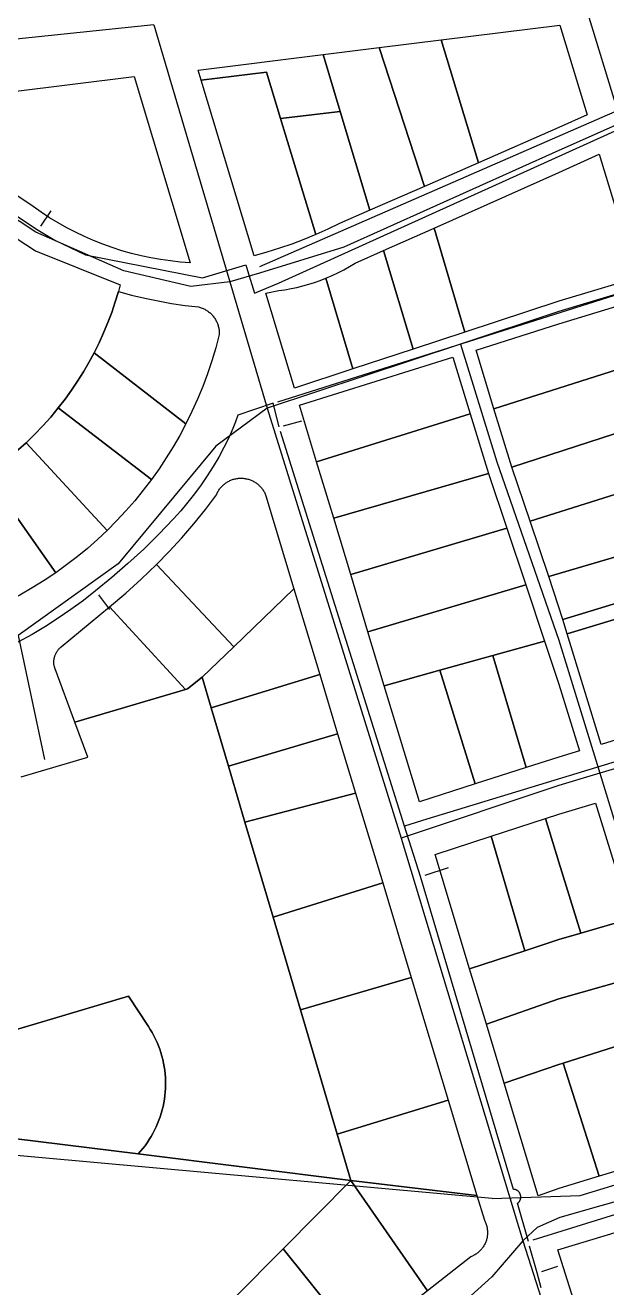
# Model space of a CAD drawing. Extents: x 1876309 to 1899261, y 443723 to 466661.
# Drawn here: x 1886460 to 1887048, y 455393 to 456670 of the extents above; entities that cross this region are included whole.
import ezdxf

# ---------------------------------------------------------------- set-up
doc = ezdxf.new("R2010")
doc.units = 0
doc.header["$MEASUREMENT"] = 0
for name, color, linetype in [('Parcels', 31, 'Continuous'), ('Roads', 7, 'Continuous'), ('Waterlines', 5, 'Continuous')]:
    doc.layers.add(name, color=color, linetype=linetype)

msp = doc.modelspace()

# ---------------------------------------------------------------- linework, layer by layer
at = {"layer": 'Parcels'}
for points in [[(1886880.9, 456655.5), (1887001, 456670.4), (1887028.7, 456579.8), (1887000, 456566.9), (1886918.6, 456531.3), (1886880.9, 456655.5)], [(1886864, 456507.3), (1886818.2, 456647.8), (1886880.9, 456655.5), (1886918.6, 456531.3), (1886864, 456507.3)], [(1886638.1, 456614.8), (1886635, 456625.1), (1886761.3, 456640.7), (1886778.7, 456583.2), (1886718.2, 456576.2), (1886704, 456622.8), (1886638.1, 456614.8)], [(1886808.8, 456483.2), (1886778.7, 456583.2), (1886761.3, 456640.7), (1886818.2, 456647.8), (1886864, 456507.3), (1886808.8, 456483.2)], [(1886570.2, 456618.7), (1886626.9, 456430), (1886616.8, 456430.8), (1886606.8, 456431.9), (1886596.8, 456433.3), (1886586.9, 456435.1), (1886577.1, 456437.2), (1886567.3, 456439.6), (1886557.6, 456442.3), (1886548, 456445.4), (1886538.5, 456448.8), (1886529.1, 456452.5), (1886519.9, 456456.5), (1886510.8, 456460.9), (1886501.9, 456465.5), (1886493.1, 456470.4), (1886484.4, 456475.7), (1886476, 456481.2), (1886467.8, 456486.9), (1886317.3, 456587.3), (1886570.2, 456618.7)], [(1886754.1, 456458.6), (1886741.9, 456453.6), (1886729.6, 456449), (1886717.1, 456444.7), (1886704.4, 456440.8), (1886691.7, 456437.2), (1886638.1, 456614.8), (1886704, 456622.8), (1886718.2, 456576.2), (1886754.1, 456458.6)], [(1886808.8, 456483.2), (1886778, 456469.7), (1886766.1, 456464), (1886754.1, 456458.6), (1886718.2, 456576.2), (1886778.7, 456583.2), (1886808.8, 456483.2)], [(1886904.9, 456359.9), (1886873.7, 456465.2), (1887000, 456521.3), (1887040.8, 456540), (1887078.9, 456414.9), (1887000, 456391.2), (1886904.9, 456359.9)], [(1886873.7, 456465.2), (1886904.9, 456359.9), (1886852.5, 456342.6), (1886822.4, 456442.4), (1886873.7, 456465.2)], [(1886791.6, 456322.6), (1886764.2, 456414.5), (1886770.4, 456417.1), (1886776.4, 456419.9), (1886782.3, 456423), (1886788.1, 456426.3), (1886793.8, 456429.7), (1886822.4, 456442.4), (1886852.5, 456342.6), (1886791.6, 456322.6)], [(1886791.6, 456322.6), (1886732.3, 456303.1), (1886703.3, 456399.2), (1886716.7, 456401.9), (1886722.8, 456402.8), (1886728.9, 456403.9), (1886734.9, 456405.2), (1886740.9, 456406.6), (1886746.8, 456408.3), (1886752.7, 456410.2), (1886758.5, 456412.2), (1886764.2, 456414.5), (1886791.6, 456322.6)], [(1886529.6, 456339.1), (1886534.6, 456349.1), (1886539.2, 456359.2), (1886543.4, 456369.5), (1886547.4, 456379.9), (1886550.9, 456390.4), (1886554.2, 456401), (1886567.5, 456397.4), (1886580.9, 456394.2), (1886594.4, 456391.4), (1886608, 456389), (1886621.7, 456387), (1886635.4, 456385.4), (1886636.3, 456385.2), (1886637.2, 456384.9), (1886638.1, 456384.6), (1886639, 456384.2), (1886639.9, 456383.9), (1886640.7, 456383.5), (1886641.6, 456383), (1886642.4, 456382.6), (1886643.2, 456382.1), (1886644, 456381.6), (1886644.8, 456381.1), (1886645.5, 456380.5), (1886646.3, 456379.9), (1886647, 456379.3), (1886647.7, 456378.6), (1886648.4, 456378), (1886649, 456377.3), (1886649.6, 456376.6), (1886650.2, 456375.9), (1886650.8, 456375.1), (1886651.4, 456374.3), (1886651.9, 456373.6), (1886652.4, 456372.8), (1886652.9, 456371.9), (1886653.3, 456371.1), (1886653.7, 456370.2), (1886654.1, 456369.4), (1886654.4, 456368.5), (1886654.8, 456367.6), (1886655.1, 456366.7), (1886655.3, 456365.8), (1886655.6, 456364.9), (1886655.8, 456364), (1886655.9, 456363.1), (1886656.1, 456362.1), (1886656.2, 456361.2), (1886656.2, 456360.2), (1886656.3, 456359.3), (1886656.3, 456358.3), (1886656.3, 456357.4), (1886652.8, 456344.1), (1886648.8, 456330.8), (1886644.4, 456317.7), (1886639.6, 456304.8), (1886634.3, 456292), (1886628.6, 456279.5), (1886622.5, 456267.1), (1886529.6, 456339.1)], [(1887103, 456336), (1886934.3, 456282.3), (1886916.2, 456341.7), (1887000, 456368.4), (1887085.2, 456394.4), (1887103, 456336)], [(1886622.5, 456267.1), (1886616.3, 456255.4), (1886609.7, 456243.9), (1886602.7, 456232.6), (1886595.4, 456221.6), (1886587.7, 456210.8), (1886493.4, 456283.3), (1886500.2, 456292.1), (1886506.7, 456301.1), (1886512.9, 456310.3), (1886518.8, 456319.7), (1886524.4, 456329.3), (1886529.6, 456339.1), (1886622.5, 456267.1)], [(1886910.2, 456277.2), (1886754.8, 456228.7), (1886737.5, 456286.1), (1886892.7, 456334.4), (1886910.2, 456277.2)], [(1887120.7, 456278), (1886952.5, 456223.4), (1886934.3, 456282.3), (1887103, 456336), (1887120.7, 456278)], [(1886587.7, 456210.8), (1886579.4, 456199.9), (1886570.7, 456189.3), (1886561.7, 456179), (1886552.4, 456168.9), (1886542.7, 456159.2), (1886460.8, 456248), (1886469.4, 456256.4), (1886477.7, 456265.1), (1886485.7, 456274), (1886493.4, 456283.3), (1886587.7, 456210.8)], [(1886928.9, 456216.7), (1886772.1, 456171.5), (1886754.8, 456228.7), (1886910.2, 456277.2), (1886928.9, 456216.7)], [(1887120.7, 456278), (1887137.9, 456221.4), (1886970.9, 456168.7), (1886952.5, 456223.4), (1887120.7, 456278)], [(1886420.6, 456215.7), (1886429, 456221.7), (1886437.3, 456227.9), (1886445.3, 456234.4), (1886453.2, 456241.1), (1886460.8, 456248), (1886542.7, 456159.2), (1886532.9, 456150), (1886522.8, 456141.1), (1886512.4, 456132.6), (1886501.8, 456124.4), (1886490.9, 456116.5), (1886420.6, 456215.7)], [(1886772.1, 456171.5), (1886928.9, 456216.7), (1886947.3, 456161.4), (1886789.3, 456114.5), (1886772.1, 456171.5)], [(1887137.9, 456221.4), (1887156.2, 456161.5), (1886989.8, 456112.6), (1886970.9, 456168.7), (1887137.9, 456221.4)], [(1886490.9, 456116.5), (1886479, 456108.6), (1886466.8, 456101), (1886454.5, 456093.9), (1886441.8, 456087.2), (1886429, 456081), (1886376.9, 456190.4), (1886385.9, 456194.9), (1886394.8, 456199.7), (1886403.6, 456204.8), (1886412.2, 456210.1), (1886420.6, 456215.7), (1886490.9, 456116.5)], [(1886592.8, 456124.7), (1886605.7, 456138), (1886618.3, 456151.8), (1886630.5, 456165.9), (1886642.2, 456180.4), (1886653.4, 456195.2), (1886653.8, 456196.1), (1886654.2, 456196.9), (1886654.6, 456197.7), (1886655, 456198.5), (1886655.5, 456199.3), (1886656, 456200.1), (1886656.5, 456200.9), (1886657, 456201.6), (1886657.6, 456202.4), (1886658.2, 456203.1), (1886658.8, 456203.7), (1886659.5, 456204.4), (1886660.2, 456205), (1886660.8, 456205.7), (1886661.6, 456206.2), (1886662.3, 456206.8), (1886663, 456207.4), (1886663.8, 456207.9), (1886664.6, 456208.4), (1886665.4, 456208.8), (1886666.2, 456209.2), (1886667, 456209.6), (1886667.9, 456210), (1886668.7, 456210.4), (1886669.6, 456210.7), (1886670.5, 456211), (1886671.4, 456211.2), (1886672.3, 456211.4), (1886673.2, 456211.6), (1886674.1, 456211.8), (1886675, 456211.9), (1886675.9, 456212), (1886676.9, 456212.1), (1886677.8, 456212.1), (1886678.7, 456212.1), (1886679.6, 456212.1), (1886680.5, 456212), (1886681.5, 456211.9), (1886682.4, 456211.8), (1886683.3, 456211.6), (1886684.2, 456211.4), (1886685.1, 456211.2), (1886686, 456211), (1886686.9, 456210.7), (1886687.7, 456210.4), (1886688.6, 456210), (1886689.4, 456209.7), (1886690.3, 456209.3), (1886691.1, 456208.8), (1886691.9, 456208.4), (1886692.7, 456207.9), (1886693.5, 456207.4), (1886694.2, 456206.8), (1886694.9, 456206.3), (1886695.6, 456205.7), (1886696.3, 456205.1), (1886697, 456204.4), (1886697.7, 456203.8), (1886698.3, 456203.1), (1886698.9, 456202.4), (1886699.5, 456201.7), (1886700, 456200.9), (1886700.5, 456200.2), (1886701, 456199.4), (1886701.5, 456198.6), (1886701.9, 456197.8), (1886702.3, 456196.9), (1886702.7, 456196.1), (1886703.1, 456195.2), (1886703.4, 456194.4), (1886731.8, 456100.2), (1886670.9, 456041.5), (1886592.8, 456124.7)], [(1886966.4, 456104.2), (1886806.8, 456056.7), (1886789.3, 456114.5), (1886947.3, 456161.4), (1886966.4, 456104.2)], [(1887156.2, 456161.5), (1887169.1, 456119.3), (1887004.1, 456069.2), (1886989.8, 456112.6), (1887156.2, 456161.5)], [(1886545.2, 456082.1), (1886561.6, 456095.7), (1886577.4, 456109.9), (1886592.8, 456124.7), (1886670.9, 456041.5), (1886638.9, 456010.6), (1886624.3, 455998.9), (1886622, 455998.2), (1886545.2, 456082.1)], [(1887169.1, 456119.3), (1887184.7, 456068), (1887071.6, 456034.7), (1887060.7, 456070.6), (1887008.5, 456054.7), (1887004.1, 456069.2), (1887169.1, 456119.3)], [(1886985.4, 456047.3), (1886933, 456032.7), (1886879.5, 456017.8), (1886823.3, 456002), (1886806.8, 456056.7), (1886966.4, 456104.2), (1886985.4, 456047.3)], [(1886758, 456013.3), (1886648, 455979.9), (1886638.9, 456010.6), (1886670.9, 456041.5), (1886731.8, 456100.2), (1886758, 456013.3)], [(1886622, 455998.2), (1886510.1, 455965.1), (1886490.2, 456019.1), (1886489.9, 456019.7), (1886489.7, 456020.4), (1886489.5, 456021), (1886489.4, 456021.7), (1886489.2, 456022.4), (1886489.1, 456023), (1886489, 456023.7), (1886489, 456024.4), (1886488.9, 456025.1), (1886488.9, 456025.8), (1886488.9, 456026.4), (1886488.9, 456027.1), (1886489, 456027.8), (1886489.1, 456028.5), (1886489.2, 456029.2), (1886489.3, 456029.8), (1886489.4, 456030.5), (1886489.6, 456031.2), (1886489.8, 456031.8), (1886490, 456032.5), (1886490.2, 456033.1), (1886490.5, 456033.8), (1886490.8, 456034.4), (1886491.1, 456035), (1886491.4, 456035.6), (1886491.7, 456036.2), (1886492.1, 456036.8), (1886492.5, 456037.3), (1886492.9, 456037.9), (1886493.3, 456038.4), (1886493.7, 456039), (1886494.2, 456039.5), (1886494.6, 456040), (1886495.1, 456040.5), (1886495.6, 456040.9), (1886496.1, 456041.4), (1886545.2, 456082.1), (1886622, 455998.2)], [(1887094.7, 455958.7), (1887042.7, 455942.8), (1887008.5, 456054.7), (1887060.7, 456070.6), (1887071.6, 456034.7), (1887094.7, 455958.7)], [(1886933, 456032.7), (1886985.4, 456047.3), (1887000, 456003.7), (1887020.8, 455936.2), (1887000, 455929.8), (1886966.9, 455919.2), (1886933, 456032.7)], [(1886879.5, 456017.8), (1886933, 456032.7), (1886966.9, 455919.2), (1886915.3, 455902.7), (1886879.5, 456017.8)], [(1886776.1, 455953.4), (1886665.5, 455920.7), (1886648, 455979.9), (1886758, 456013.3), (1886776.1, 455953.4)], [(1886879.5, 456017.8), (1886915.3, 455902.7), (1886858.8, 455884.5), (1886823.3, 456002), (1886879.5, 456017.8)], [(1886794.2, 455893.5), (1886682.3, 455864.1), (1886665.5, 455920.7), (1886776.1, 455953.4), (1886794.2, 455893.5)], [(1886821.7, 455802.6), (1886710.7, 455767.9), (1886682.3, 455864.1), (1886794.2, 455893.5), (1886821.7, 455802.6)], [(1887073.2, 455766.6), (1887022.1, 455751.6), (1887000, 455823.7), (1886986.5, 455867.7), (1887000, 455872.1), (1887037.1, 455883.3), (1887073.2, 455766.6)], [(1886931.5, 455849.8), (1886986.5, 455867.7), (1887000, 455823.7), (1887022.1, 455751.6), (1887000, 455745.2), (1886965.4, 455733.9), (1886931.5, 455849.8)], [(1886965.4, 455733.9), (1886909.7, 455715.8), (1886874.8, 455831.4), (1886931.5, 455849.8), (1886965.4, 455733.9)], [(1886850.5, 455707), (1886738.5, 455674), (1886710.7, 455767.9), (1886821.7, 455802.6), (1886850.5, 455707)], [(1887073.2, 455766.6), (1887090.3, 455711), (1887000, 455685.2), (1886926.7, 455659.7), (1886909.7, 455715.8), (1886965.4, 455733.9), (1887000, 455745.2), (1887022.1, 455751.6), (1887073.2, 455766.6)], [(1886888.1, 455582.6), (1886775.7, 455548.2), (1886738.5, 455674), (1886850.5, 455707), (1886888.1, 455582.6)], [(1887108.2, 455653.1), (1887056.3, 455636.6), (1887004.4, 455620.1), (1887000, 455618.8), (1886944.7, 455600), (1886926.7, 455659.7), (1887000, 455685.2), (1887090.3, 455711), (1887108.2, 455653.1)], [(1887040.9, 455505.7), (1887004.4, 455620.1), (1887056.3, 455636.6), (1887092.5, 455521.4), (1887040.9, 455505.7)], [(1887004.4, 455620.1), (1887040.9, 455505.7), (1887000, 455493.2), (1886979.2, 455485.9), (1886944.7, 455600), (1887000, 455618.8), (1887004.4, 455620.1)], [(1886888.1, 455582.6), (1886917.1, 455486.4), (1886789.6, 455501.4), (1886775.7, 455548.2), (1886888.1, 455582.6)], [(1886428.8, 455414.5), (1886423.3, 455547.1), (1886574.2, 455528.3), (1886789.6, 455501.4), (1886720.9, 455432.3), (1886671, 455382.2), (1886667.2, 455381), (1886593.7, 455359.3), (1886520.5, 455337.7), (1886449.9, 455316.8), (1886428.8, 455414.5)], [(1886866.9, 455389.8), (1886829.7, 455360.6), (1886813.8, 455348.6), (1886797.6, 455337), (1886720.9, 455432.3), (1886789.6, 455501.4), (1886866.9, 455389.8)], [(1886789.6, 455501.4), (1886917.1, 455486.4), (1886924.6, 455461.3), (1886925, 455460.5), (1886925.4, 455459.7), (1886925.8, 455458.8), (1886926.1, 455458), (1886926.5, 455457.1), (1886926.7, 455456.3), (1886927, 455455.4), (1886927.2, 455454.5), (1886927.4, 455453.6), (1886927.5, 455452.7), (1886927.6, 455451.8), (1886927.7, 455450.9), (1886927.8, 455450), (1886927.8, 455449.1), (1886927.8, 455448.2), (1886927.8, 455447.2), (1886927.7, 455446.3), (1886927.6, 455445.4), (1886927.5, 455444.5), (1886927.3, 455443.6), (1886927.1, 455442.7), (1886926.9, 455441.9), (1886926.6, 455441), (1886926.3, 455440.1), (1886926, 455439.3), (1886925.7, 455438.4), (1886925.3, 455437.6), (1886924.9, 455436.8), (1886924.5, 455436), (1886924, 455435.2), (1886923.5, 455434.4), (1886923, 455433.6), (1886922.4, 455432.9), (1886921.9, 455432.2), (1886921.3, 455431.5), (1886920.7, 455430.8), (1886920, 455430.2), (1886919.4, 455429.5), (1886918.7, 455428.9), (1886918, 455428.4), (1886917.3, 455427.8), (1886916.5, 455427.3), (1886915.8, 455426.8), (1886915, 455426.3), (1886914.2, 455425.8), (1886913.4, 455425.4), (1886912.6, 455425), (1886911.7, 455424.6), (1886910.9, 455424.3), (1886866.9, 455389.8), (1886789.6, 455501.4)], [(1887107.1, 455463.9), (1887133.4, 455377.2), (1887034.1, 455319.9), (1886998.9, 455431.3), (1887107.1, 455463.9)], [(1886722.4, 455290.5), (1886667.2, 455381), (1886671, 455382.2), (1886720.9, 455432.3), (1886797.6, 455337), (1886784.6, 455328.2), (1886764.3, 455315), (1886743.5, 455302.5), (1886722.4, 455290.5)]]:
    msp.add_lwpolyline(points, close=True, dxfattribs=at)
for points in [[(1886344.7, 456524), (1886470.3, 456442.1), (1886556.1, 456407.6), (1886554.2, 456401), (1886550.9, 456390.4), (1886547.4, 456379.9), (1886543.4, 456369.5), (1886539.2, 456359.2), (1886534.6, 456349.1), (1886529.6, 456339.1), (1886524.4, 456329.3), (1886518.8, 456319.7), (1886512.9, 456310.3), (1886506.7, 456301.1), (1886500.2, 456292.1), (1886493.4, 456283.3), (1886485.7, 456274), (1886477.7, 456265.1), (1886469.4, 456256.4), (1886460.8, 456248), (1886453.2, 456241.1)], [(1886455.7, 455909.9), (1886523.1, 455929.8), (1886510.1, 455965.1), (1886622, 455998.2), (1886624.3, 455998.9), (1886638.9, 456010.6), (1886648, 455979.9), (1886665.5, 455920.7), (1886682.3, 455864.1), (1886710.7, 455767.9), (1886738.5, 455674), (1886775.7, 455548.2), (1886789.6, 455501.4), (1886789.6, 455501.4), (1886574.2, 455528.3), (1886576.6, 455531), (1886578.9, 455533.8), (1886581.2, 455536.7), (1886583.3, 455539.7), (1886585.4, 455542.8), (1886587.3, 455545.9), (1886589.1, 455549.1), (1886590.8, 455552.4), (1886592.4, 455555.7), (1886593.9, 455559), (1886595.2, 455562.4), (1886596.5, 455565.9), (1886597.6, 455569.4), (1886598.6, 455572.9), (1886599.4, 455576.5), (1886600.2, 455580.1), (1886600.8, 455583.7), (1886601.3, 455587.4), (1886601.6, 455591), (1886601.9, 455594.7), (1886602, 455598.4), (1886601.9, 455602), (1886601.8, 455605.7), (1886601.5, 455609.4), (1886601.1, 455613), (1886600.5, 455616.6), (1886599.9, 455620.3), (1886599.1, 455623.8), (1886598.2, 455627.4), (1886597.1, 455630.9), (1886596, 455634.4), (1886594.7, 455637.8), (1886593.3, 455641.2), (1886591.8, 455644.6), (1886590.1, 455647.9), (1886588.4, 455651.1), (1886586.5, 455654.3), (1886584.5, 455657.4), (1886564.4, 455687.9), (1886396.4, 455638.2)], [(1886396.4, 455638.2), (1886564.4, 455687.9), (1886584.5, 455657.4), (1886586.5, 455654.3), (1886588.4, 455651.1), (1886590.1, 455647.9), (1886591.8, 455644.6), (1886593.3, 455641.2), (1886594.7, 455637.8), (1886596, 455634.4), (1886597.1, 455630.9), (1886598.2, 455627.4), (1886599.1, 455623.8), (1886599.9, 455620.3), (1886600.5, 455616.6), (1886601.1, 455613), (1886601.5, 455609.4), (1886601.8, 455605.7), (1886601.9, 455602), (1886602, 455598.4), (1886601.9, 455594.7), (1886601.6, 455591), (1886601.3, 455587.4), (1886600.8, 455583.7), (1886600.2, 455580.1), (1886599.4, 455576.5), (1886598.6, 455572.9), (1886597.6, 455569.4), (1886596.5, 455565.9), (1886595.2, 455562.4), (1886593.9, 455559), (1886592.4, 455555.7), (1886590.8, 455552.4), (1886589.1, 455549.1), (1886587.3, 455545.9), (1886585.4, 455542.8), (1886583.3, 455539.7), (1886581.2, 455536.7), (1886578.9, 455533.8), (1886576.6, 455531), (1886574.2, 455528.3), (1886423.3, 455547.1)]]:
    msp.add_lwpolyline(points, dxfattribs=at)
at = {"layer": 'Roads'}
for p, q in [((1887018.8, 456716.2), (1887063, 456571.7)), ((1886590.2, 456670.7), (1886667.1, 456410.7)), ((1886667.1, 456410.7), (1886704.8, 456283)), ((1886900.6, 456347.7), (1886704.8, 456283)), ((1886704.8, 456283), (1886840.4, 455847.7)), ((1886452.9, 456052.9), (1886479.3, 455927.4)), ((1887245, 455975.2), (1887041.4, 455913.5)), ((1887041.4, 455913.5), (1887164.5, 455510.7)), ((1886840.4, 455847.7), (1886963.5, 455440.5))]:
    msp.add_line(p, q, dxfattribs=at)
for points in [[(1886590.2, 456670.7), (1886087.4, 456618.5), (1885623.2, 456569.6)], [(1887063, 456571.7), (1887000.1, 456543.6), (1886782.2, 456445.9), (1886697.1, 456419.7), (1886667.1, 456410.7)], [(1886667.1, 456410.7), (1886627.5, 456406.2), (1886559.8, 456421.8), (1886470.6, 456461), (1886355.1, 456536.8), (1886336.2, 456545.7), (1886316.9, 456545.4), (1886210.4, 456528.2), (1886187.2, 456507.9)], [(1887110.9, 456414.1), (1886999.9, 456380.7), (1886900.6, 456347.7)], [(1886900.6, 456347.7), (1886937.3, 456228.7), (1887000, 456048.1), (1887041.4, 455913.5)], [(1886704.8, 456283), (1886652.7, 456244.6), (1886553.8, 456125.6), (1886452.9, 456052.9)], [(1887041.4, 455913.5), (1886999.9, 455901), (1886840.4, 455847.7)], [(1887164.5, 455510.7), (1887001.1, 455464), (1886977.9, 455453.9), (1886963.5, 455440.5)], [(1886963.5, 455440.5), (1886932.3, 455404.1), (1886900.3, 455375.4), (1886856.5, 455343.9), (1886775.9, 455286.4), (1886619.5, 455212.8), (1886434.3, 455159.4), (1886340.2, 455110.6)], [(1886963.5, 455440.5), (1887213, 454661), (1887209.4, 454661.4)]]:
    msp.add_lwpolyline(points, dxfattribs=at)
at = {"layer": 'Waterlines', "color": 5}
for p, q in [((1886335.3, 456553.9), (1886473, 456463)), ((1886475.7, 456467), (1886486.2, 456482.8)), ((1886473, 456463), (1886490, 456453)), ((1886715.4, 456289.4), (1887062.9, 456399.2)), ((1886717, 456264), (1886711, 456288)), ((1886721.4, 456265.2), (1886740, 456270.2)), ((1886843.9, 455860.1), (1886718.4, 456259.4)), ((1886534, 456094), (1886545.1, 456079.1)), ((1887213, 455972.6), (1886866.4, 455867.1)), ((1886866.4, 455867.1), (1886843.9, 455860.1)), ((1886860, 455809), (1886843.9, 455860.1)), ((1886864.7, 455810.5), (1886888.3, 455818.1)), ((1887166.8, 455501), (1886973.8, 455441)), ((1886978, 455408), (1886970.4, 455435)), ((1886982.7, 455409.5), (1886999, 455414.9)), ((1886982, 455393), (1886978, 455408))]:
    msp.add_line(p, q, dxfattribs=at)
for points in [[(1886697.3, 456426.4), (1887057, 456583.1), (1887099.4, 456438.8)], [(1886716.1, 456409.3), (1887077.9, 456573.1), (1887119.2, 456438.1)], [(1886490, 456453), (1886521, 456438), (1886639.2, 456414.8), (1886683.1, 456428), (1886684.7, 456422.3)], [(1886684.7, 456422.3), (1886692.1, 456399.2), (1886716.1, 456409.3)], [(1886711, 456288), (1886675, 456276), (1886672.6, 456269.2), (1886670.1, 456262.5), (1886667.3, 456255.9), (1886664.2, 456249.4), (1886661, 456243)], [(1886661, 456243), (1886655.7, 456233.3), (1886650.1, 456223.8), (1886644.1, 456214.4), (1886637.9, 456205.3), (1886631.3, 456196.4), (1886624.5, 456187.7), (1886617.4, 456179.2), (1886610, 456171), (1886595.1, 456155.4), (1886579.8, 456140.4), (1886563.9, 456125.7), (1886547.7, 456111.6), (1886531, 456098)], [(1886531, 456098), (1886518.8, 456088.4), (1886506.2, 456079.1), (1886493.4, 456070.4), (1886480.3, 456062), (1886466.9, 456054.1), (1886453.2, 456046.6), (1886439.3, 456039.6), (1886425.2, 456033.1), (1886410.8, 456027), (1886396.3, 456021.5), (1886381.6, 456016.4), (1886366.7, 456011.8), (1886351.7, 456007.7), (1886336.5, 456004.2), (1886321.3, 456001.1), (1886305.9, 455998.6), (1886290.5, 455996.5), (1886275, 455995), (1886124, 455984)], [(1886969.1, 455439.6), (1886958.2, 455478.4), (1886958.4, 455478.5), (1886958.6, 455478.7), (1886958.8, 455478.9), (1886959, 455479), (1886959.2, 455479.2), (1886959.4, 455479.4), (1886959.6, 455479.6), (1886959.7, 455479.8), (1886959.9, 455480), (1886960.1, 455480.2), (1886960.2, 455480.5), (1886960.4, 455480.7), (1886960.5, 455480.9), (1886960.6, 455481.2), (1886960.7, 455481.4), (1886960.9, 455481.6), (1886961, 455481.9), (1886961.1, 455482.1), (1886961.1, 455482.4), (1886961.2, 455482.7), (1886961.3, 455482.9), (1886961.3, 455483.2), (1886961.4, 455483.4), (1886961.4, 455483.7), (1886961.5, 455484), (1886961.5, 455484.2), (1886961.5, 455484.5), (1886961.5, 455484.8), (1886961.5, 455485), (1886961.5, 455485.3), (1886961.5, 455485.6), (1886961.4, 455485.8), (1886961.4, 455486.1), (1886961.3, 455486.4), (1886961.3, 455486.6), (1886961.2, 455486.9), (1886961.1, 455487.2), (1886961, 455487.4), (1886960.9, 455487.7), (1886960.8, 455487.9), (1886960.7, 455488.2), (1886960.6, 455488.4), (1886960.5, 455488.6), (1886960.3, 455488.9), (1886960.2, 455489.1), (1886960, 455489.3), (1886959.9, 455489.5), (1886959.7, 455489.7), (1886959.5, 455489.9), (1886959.4, 455490.1), (1886959.2, 455490.3), (1886959, 455490.5), (1886958.8, 455490.7), (1886958.6, 455490.9), (1886958.3, 455491), (1886958.1, 455491.2), (1886957.9, 455491.3), (1886957.7, 455491.5), (1886957.4, 455491.6), (1886957.2, 455491.7), (1886957, 455491.8), (1886956.7, 455491.9), (1886956.5, 455492), (1886956.2, 455492.1), (1886956, 455492.2), (1886955.7, 455492.3), (1886955.4, 455492.3), (1886955.2, 455492.4), (1886954.9, 455492.4), (1886954.6, 455492.5), (1886954.4, 455492.5), (1886954.1, 455492.5), (1886860, 455809)]]:
    msp.add_lwpolyline(points, dxfattribs=at)
at = {"layer": 'Waterlines', "color": 3}
for points in [[(1886932.4, 455483.4), (1886126, 455556), (1886121.5, 455571.1)], [(1886932.4, 455483.4), (1887021.4, 455486.3), (1887257.1, 455558)]]:
    msp.add_lwpolyline(points, dxfattribs=at)

doc.saveas('drawing.dxf')
